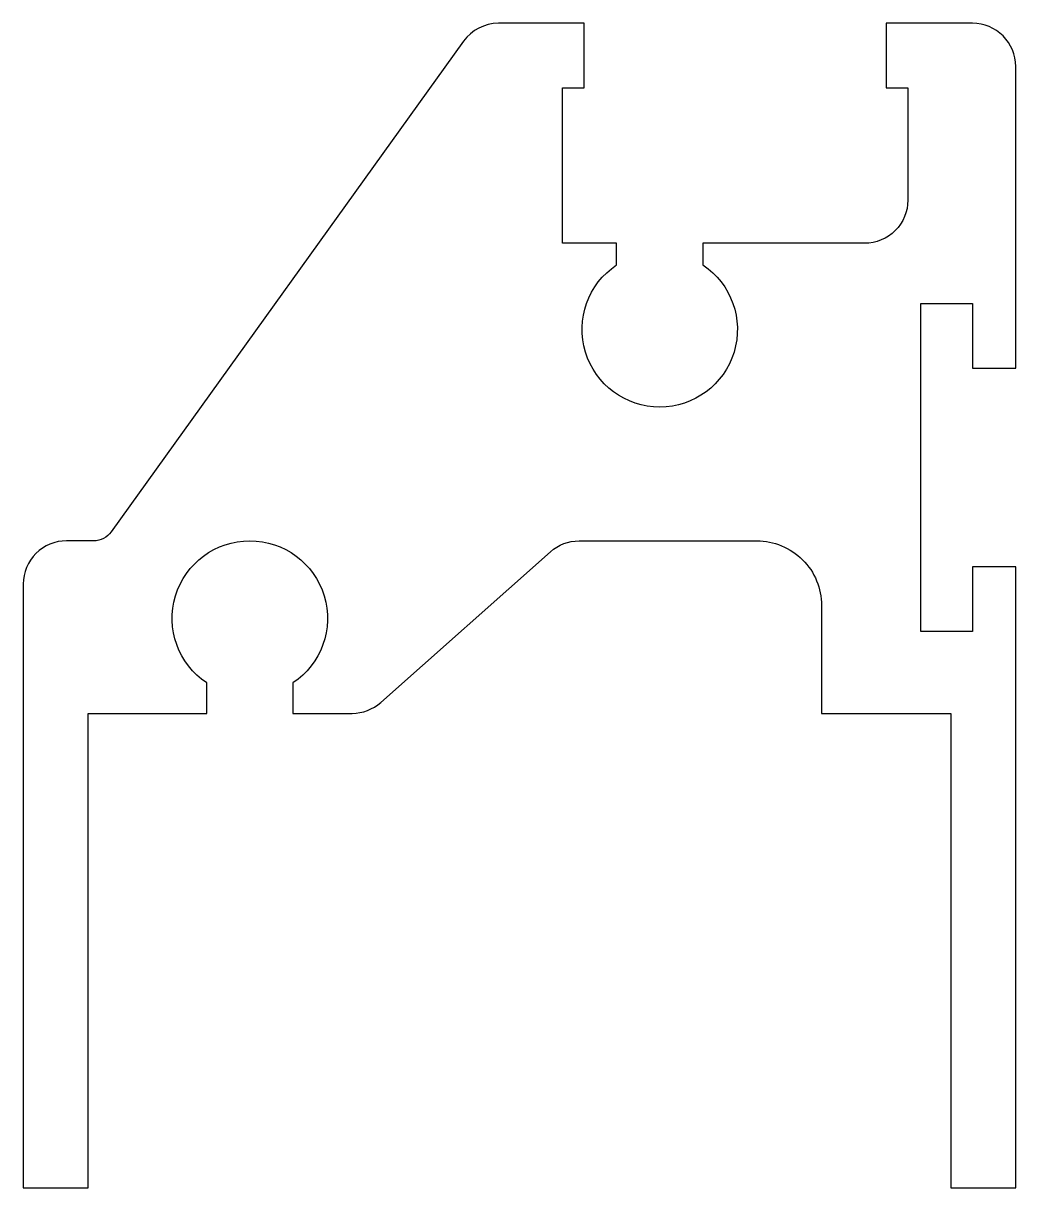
# Model space of a CAD drawing. Extents: x 167.6 to 190.6, y 212.9 to 239.9.
import ezdxf

# ---------------------------------------------------------------- set-up
doc = ezdxf.new("R2010")
doc.units = 0
doc.layers.get('0').update_dxf_attribs({"linetype": 'CONTINUOUS'})

msp = doc.modelspace()

# ---------------------------------------------------------------- linework, layer by layer
msp.add_lwpolyline([(189.609, 231.933), (190.609, 231.933), (190.609, 238.933, 0.414214), (189.609, 239.933), (187.609, 239.933), (187.609, 238.433), (188.109, 238.433), (188.109, 235.833, -0.414214), (187.109, 234.833), (183.359, 234.833), (183.359, 234.33, -3.296663), (181.359, 234.33), (181.359, 234.833), (180.109, 234.833), (180.109, 238.433), (180.609, 238.433), (180.609, 239.933), (178.622, 239.933, 0.241634), (177.809, 239.516), (169.647, 228.142, -0.241634), (169.241, 227.933), (168.609, 227.933, 0.414214), (167.609, 226.933), (167.609, 212.933), (169.109, 212.933), (169.109, 223.933), (171.859, 223.933), (171.859, 224.637, -3.296663), (173.859, 224.637), (173.859, 223.933), (175.228, 223.933, 0.183686), (175.893, 224.186), (179.825, 227.681, -0.183686), (180.489, 227.933), (184.609, 227.933, -0.414214), (186.109, 226.433), (186.109, 223.933), (189.109, 223.933), (189.109, 212.933), (190.609, 212.933), (190.609, 227.333), (189.609, 227.333), (189.609, 225.833), (188.409, 225.833), (188.409, 233.433), (189.609, 233.433)], format="xyb", close=True)

doc.saveas('drawing.dxf')
